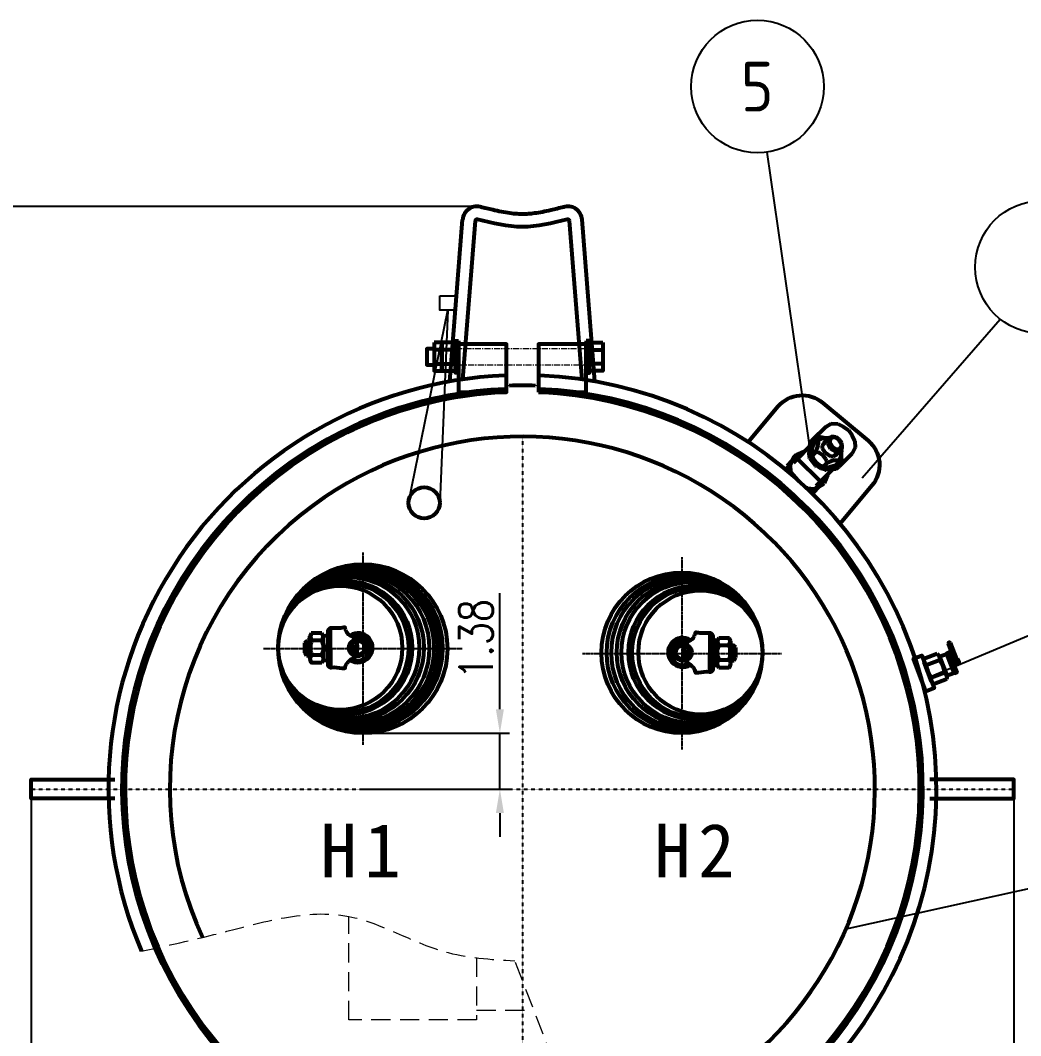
# Model space of a CAD drawing. Header units: millimetres. Extents: x 48582 to 52372, y -8867 to -5812.
# Drawn here: x 49098 to 49725, y -8513 to -7877 of the extents above; entities that cross this region are included whole.
import ezdxf
from ezdxf.enums import TextEntityAlignment as Align

# ---------------------------------------------------------------- set-up
doc = ezdxf.new("R2010")
doc.units = ezdxf.units.MM
doc.header["$LTSCALE"] = 3
for name, pattern in [('ACISOTGL', [3, 2, -1]), ('CENTER', [2, 1.25, -0.25, 0.25, -0.25]), ('DASHDOT', [0.55, 0.5, -0.025, 0, -0.025])]:
    doc.linetypes.add(name, pattern=pattern)
for name, color, linetype in [('2', 3, 'Continuous'), ('A', 3, 'Continuous'), ('C', 1, 'DASHDOT'), ('S', 254, 'Continuous')]:
    doc.layers.add(name, color=color, linetype=linetype)
for name, color, linetype, lineweight in [('图层1', 1, 'CENTER', 13), ('标注、文本', 3, 'Continuous', 25), ('粗实线', 4, 'Continuous', 53)]:
    doc.layers.add(name, color=color, linetype=linetype, lineweight=lineweight)
doc.styles.add('ST_WIN', font='isocp2.shx', dxfattribs={"bigfont": 'hzdxfst.shx'})
doc.styles.get("Standard").update_dxf_attribs({"font": 'txt', "bigfont": 'gbcbig.shx'})
doc.styles.add('TH_GBDIM', font='romans.shx', dxfattribs={"width": 0.8, "bigfont": 'gbcbig.shx'})
doc.dimstyles.new('TH_GBDIM1', dxfattribs={"dimscale": 3, "dimtxt": 3.5, "dimasz": 2.5, "dimexe": 2, "dimexo": 0, "dimgap": 1.5, "dimtad": 1, "dimdec": 1, "dimzin": 0, "dimdsep": 46, "dimtxsty": 'TH_GBDIM', "dimcen": 2.5, "dimclrd": 3, "dimclre": 256, "dimclrt": 2, "dimadec": 0, "dimazin": 0, "dimtfac": 0.714286, "dimtdec": 1, "dimtmove": 0, "dimatfit": 3, "dimfxl": 0, "dimtzin": 0, "dimlwd": -1, "dimlwe": -1, "dimarcsym": 0})

# ---------------------------------------------------------------- blocks, each defined once
blk = doc.blocks.new('*D372')
at = {"layer": 'Defpoints', "color": 0}
for p in [(49105.04, -8358.78), (49721.04, -8364.78), (49721.04, -8753.56)]:
    blk.add_point(p, dxfattribs=at)
at = {"layer": '标注、文本'}
for p, q in [((49105.04, -8358.78), (49105.04, -8759.56)), ((49721.04, -8364.78), (49721.04, -8759.56))]:
    blk.add_line(p, q, dxfattribs=at)
at = {"layer": '标注、文本', "color": 3}
blk.add_line((49120.04, -8753.56), (49706.04, -8753.56), dxfattribs=at)
for points in [[(49120.04, -8751.06), (49120.04, -8756.06), (49105.04, -8753.56)], [(49706.04, -8751.06), (49706.04, -8756.06), (49721.04, -8753.56)]]:
    blk.add_solid(points, dxfattribs=at)
at = {"layer": '标注、文本', "color": 2, "insert": (49413.6, -8736.56), "char_height": 21, "attachment_point": 5, "style": 'TH_GBDIM'}
blk.add_mtext("23.03''", dxfattribs=at)
blk = doc.blocks.new('*D367')
at = {"layer": 'Defpoints', "color": 0}
for p in [(49061.87, -7993.48), (49384.58, -7993.48), (49400.34, -8665.06)]:
    blk.add_point(p, dxfattribs=at)
at = {"layer": '标注、文本'}
for p, q in [((49384.58, -7993.48), (49055.87, -7993.48)), ((49400.34, -8665.06), (49055.87, -8665.06))]:
    blk.add_line(p, q, dxfattribs=at)
at = {"layer": '标注、文本', "color": 3}
blk.add_line((49061.87, -8650.06), (49061.87, -8008.48), dxfattribs=at)
for points in [[(49059.37, -8008.48), (49064.37, -8008.48), (49061.87, -7993.48)], [(49059.37, -8650.06), (49064.37, -8650.06), (49061.87, -8665.06)]]:
    blk.add_solid(points, dxfattribs=at)
at = {"layer": '标注、文本', "color": 2, "insert": (49044.87, -8318.51), "char_height": 21, "attachment_point": 5, "rotation": 90, "style": 'TH_GBDIM'}
blk.add_mtext("24.8''", dxfattribs=at)
blk = doc.blocks.new('*D365')
at = {"layer": 'Defpoints', "color": 0}
for p in [(49313.04, -8323.78), (49313.04, -8358.78), (49398.94, -8358.78)]:
    blk.add_point(p, dxfattribs=at)
at = {"layer": '标注、文本', "color": 3}
for p, q in [((49398.94, -8308.78), (49398.94, -8235.98)), ((49398.94, -8358.78), (49398.94, -8323.78)), ((49398.94, -8373.78), (49398.94, -8388.78))]:
    blk.add_line(p, q, dxfattribs=at)
at = {"layer": '标注、文本'}
for p, q in [((49313.04, -8323.78), (49404.94, -8323.78)), ((49313.04, -8358.78), (49404.94, -8358.78))]:
    blk.add_line(p, q, dxfattribs=at)
at = {"layer": '标注、文本', "color": 3}
for points in [[(49396.44, -8308.78), (49401.44, -8308.78), (49398.94, -8323.78)], [(49396.44, -8373.78), (49401.44, -8373.78), (49398.94, -8358.78)]]:
    blk.add_solid(points, dxfattribs=at)
at = {"layer": '标注、文本', "color": 2, "insert": (49383.94, -8264.88), "char_height": 21, "attachment_point": 5, "rotation": 90, "style": 'TH_GBDIM'}
blk.add_mtext('1.38', dxfattribs=at)

msp = doc.modelspace()

# ---------------------------------------------------------------- linework, layer by layer
at = {"layer": 'A'}
for p, q in [((49594.11, -8150.15), (49566.38, -7959.57)), ((49625.98, -8163.66), (49712.45, -8064.1)), ((49668.39, -8288.36), (49759.79, -8250.11))]:
    msp.add_line(p, q, dxfattribs=at)
for centre in [(49560.39, -7918.42), (49738.39, -8031.6)]:
    msp.add_circle(centre, 41.58, dxfattribs=at)
at = {"layer": 'C', "linetype": 'CENTER', "ltscale": 0.02}
for p, q in [((49413.04, -8137.78), (49413.04, -8693.33)), ((49105.04, -8358.78), (49721.04, -8358.78))]:
    msp.add_line(p, q, dxfattribs=at)
at = {"layer": 'C'}
for p, q in [((49313.04, -8210.51), (49313.04, -8331.04)), ((49513.04, -8213.45), (49513.04, -8333.98)), ((49375.36, -8270.78), (49250.73, -8270.78)), ((49450.73, -8273.71), (49575.36, -8273.71))]:
    msp.add_line(p, q, dxfattribs=at)
at = {"layer": '图层1'}
for p, q in [((49403.04, -8099.28), (49403.04, -8109.96)), ((49423.04, -8099.28), (49423.04, -8109.96))]:
    msp.add_line(p, q, dxfattribs=at)
for points in [[(49453.04, -8082.78), (49373.04, -8082.78)], [(49373.04, -8092.78), (49453.04, -8092.78)]]:
    msp.add_lwpolyline(points, dxfattribs=at)
msp.add_arc((49413.04, -8390.78), 285, 87.98921, 92.01079, dxfattribs=at)
at = {"layer": '标注、文本'}
for p, q in [((49341.73, -8179.35), (49366.22, -8058.61)), ((49366.22, -8058.61), (49361.22, -8179.35)), ((49763.45, -8414.06), (49615.83, -8446.63))]:
    msp.add_line(p, q, dxfattribs=at)
msp.add_lwpolyline([(49361.34, -8049.65), (49371.1, -8049.65), (49371.1, -8058.61), (49361.34, -8058.61)], close=True, dxfattribs=at)
at = {"layer": '粗实线', "ltscale": 2}
for p, q in [((49367.56, -8103.3), (49375.6, -8001.77)), ((49367.56, -8103.3), (49375.6, -8001.77)), ((49375.69, -8101.98), (49383.57, -8002.47)), ((49450.4, -8101.98), (49442.51, -8002.47)), ((49458.53, -8103.3), (49450.48, -8001.77)), ((49603.14, -8131.64), (49606.66, -8129.53)), ((49606.66, -8129.53), (49610.66, -8129.76)), ((49610.66, -8129.76), (49614.19, -8131.41)), ((49614.19, -8131.41), (49617.49, -8133.76)), ((49617.49, -8133.76), (49619.84, -8137.06)), ((49594.9, -8139.88), (49593.49, -8141.76)), ((49594.91, -8140.35), (49593.49, -8143.64)), ((49596.55, -8138.7), (49594.9, -8139.88)), ((49597.73, -8138.94), (49594.91, -8140.35)), ((49595.84, -8141.29), (49595.37, -8141.76)), ((49595.84, -8142.23), (49597.96, -8140.11)), ((49596.79, -8141.29), (49595.84, -8141.29)), ((49598.67, -8138), (49596.55, -8138.7)), ((49601.02, -8138.94), (49597.73, -8138.94)), ((49597.96, -8140.11), (49601.25, -8138.7)), ((49598.67, -8140.35), (49597.96, -8140.11)), ((49598.43, -8143.41), (49598.67, -8141.29)), ((49603.14, -8138.7), (49598.67, -8138)), ((49598.67, -8141.29), (49598.67, -8140.35)), ((49601.25, -8138.7), (49605.26, -8138.47)), ((49601.25, -8143.41), (49605.96, -8138.7)), ((49601.96, -8141.76), (49605.02, -8138.7)), ((49605.02, -8138.7), (49604.31, -8140.35)), ((49604.31, -8140.35), (49604.31, -8142.23)), ((49606.66, -8137.99), (49605.02, -8138.7)), ((49605.96, -8138.7), (49605.26, -8139.88)), ((49605.26, -8139.88), (49605.26, -8141.76)), ((49606.2, -8138.94), (49605.73, -8140.35)), ((49605.73, -8140.35), (49605.73, -8141.76)), ((49607.14, -8138), (49605.96, -8138.7)), ((49607.61, -8138.47), (49606.2, -8138.94)), ((49608.55, -8137.99), (49606.66, -8137.99)), ((49609.73, -8138.23), (49607.14, -8138)), ((49609.02, -8138.47), (49607.61, -8138.47)), ((49611.37, -8139.88), (49608.55, -8137.99)), ((49611.37, -8139.88), (49609.02, -8138.47)), ((49611.61, -8139.65), (49609.73, -8138.23)), ((49613.02, -8142.47), (49611.37, -8139.88)), ((49613.49, -8142.93), (49611.37, -8139.88)), ((49613.25, -8141.76), (49611.61, -8139.65)), ((49619.84, -8137.06), (49621.49, -8140.59)), ((49621.49, -8140.59), (49621.72, -8144.58)), ((49595.37, -8141.76), (49582.9, -8154.23)), ((49584.55, -8149.29), (49589.49, -8147.17)), ((49589.49, -8147.17), (49590.2, -8146.93)), ((49590.2, -8146.93), (49589.96, -8146.7)), ((49593.02, -8145.53), (49592.55, -8146)), ((49592.55, -8146), (49592.79, -8145.76)), ((49593.02, -8146.47), (49592.55, -8146)), ((49592.78, -8148.58), (49593.02, -8146.47)), ((49593.26, -8145.29), (49592.79, -8145.76)), ((49593.49, -8141.76), (49593.02, -8143.64)), ((49593.02, -8143.64), (49593.02, -8144.12)), ((49593.02, -8145.53), (49593.26, -8145.29)), ((49593.73, -8145.76), (49593.02, -8145.53)), ((49593.73, -8145.76), (49593.02, -8146.47)), ((49593.26, -8145.29), (49593.73, -8145.29)), ((49593.49, -8145.06), (49594.44, -8144.11)), ((49593.73, -8145.76), (49593.49, -8148.35)), ((49594.9, -8143.64), (49593.73, -8145.29)), ((49594.43, -8145.52), (49594.2, -8149.53)), ((49595.84, -8142.23), (49594.43, -8145.52)), ((49594.91, -8143.64), (49594.44, -8144.11)), ((49594.9, -8149.76), (49597.02, -8147.64)), ((49595.14, -8143.41), (49594.91, -8143.64)), ((49597.02, -8147.64), (49598.43, -8143.41)), ((49598.43, -8147.64), (49597.02, -8147.64)), ((49599.37, -8148.11), (49598.43, -8147.64)), ((49601.25, -8143.41), (49601.96, -8141.76)), ((49601.25, -8145.29), (49601.25, -8143.41)), ((49603.14, -8148.11), (49601.25, -8145.29)), ((49604.31, -8142.23), (49605.96, -8145.29)), ((49605.26, -8141.76), (49606.9, -8144.35)), ((49605.73, -8141.76), (49607.14, -8144.11)), ((49605.96, -8145.29), (49609.25, -8147.17)), ((49606.9, -8144.35), (49609.72, -8146.23)), ((49607.14, -8144.11), (49609.73, -8145.76)), ((49608.08, -8150.23), (49612.78, -8145.52)), ((49609.25, -8147.17), (49611.14, -8147.17)), ((49609.72, -8146.23), (49611.37, -8145.99)), ((49609.72, -8149.52), (49612.78, -8146.46)), ((49609.73, -8145.76), (49611.14, -8145.76)), ((49611.14, -8145.76), (49612.31, -8145.05)), ((49611.14, -8147.17), (49612.78, -8146.46)), ((49611.37, -8145.99), (49612.78, -8145.52)), ((49612.31, -8145.05), (49613.02, -8143.88)), ((49613.02, -8146.23), (49612.55, -8150)), ((49612.78, -8145.52), (49613.49, -8144.35)), ((49612.78, -8146.46), (49613.49, -8144.82)), ((49613.02, -8143.88), (49613.02, -8142.47)), ((49613.49, -8144.35), (49613.25, -8141.76)), ((49613.49, -8144.82), (49613.49, -8142.93)), ((49621.72, -8144.58), (49619.84, -8148.35)), ((49578.91, -8155.87), (49582.2, -8152.58)), ((49578.91, -8155.87), (49582.2, -8152.58)), ((49582.2, -8152.58), (49581.03, -8155.17)), ((49581.96, -8152.82), (49581.73, -8152.58)), ((49582.2, -8152.58), (49582.91, -8150.93)), ((49582.91, -8150.93), (49582.2, -8152.58)), ((49582.44, -8154.23), (49582.2, -8152.58)), ((49582.91, -8150.93), (49583.14, -8150.7)), ((49584.55, -8149.29), (49583.14, -8150.7)), ((49583.85, -8149.99), (49601.49, -8167.64)), ((49593.26, -8150.94), (49592.78, -8148.58)), ((49593.49, -8150.7), (49593.02, -8151.17)), ((49593.73, -8150.93), (49593.02, -8151.64)), ((49593.02, -8151.64), (49593.02, -8151.17)), ((49593.49, -8151.64), (49593.02, -8151.64)), ((49593.49, -8148.35), (49593.96, -8150.7)), ((49593.73, -8150.93), (49593.49, -8150.7)), ((49593.49, -8150.7), (49593.96, -8150.7)), ((49594.2, -8150.94), (49593.49, -8151.64)), ((49597.02, -8156.11), (49593.49, -8151.64)), ((49594.2, -8150.94), (49593.73, -8150.93)), ((49594.2, -8149.53), (49594.9, -8149.76)), ((49594.2, -8149.53), (49595.14, -8151.41)), ((49594.2, -8150.94), (49597.73, -8155.4)), ((49594.9, -8149.76), (49595.14, -8151.41)), ((49595.14, -8151.41), (49597.26, -8154)), ((49597.26, -8154), (49599.84, -8156.11)), ((49601.49, -8149.76), (49599.37, -8148.11)), ((49603.14, -8151.88), (49601.49, -8149.76)), ((49606.19, -8150.23), (49603.14, -8148.11)), ((49603.84, -8153.05), (49603.14, -8151.88)), ((49607.84, -8152.82), (49603.84, -8154.46)), ((49603.84, -8154.46), (49603.84, -8153.05)), ((49608.08, -8150.23), (49606.19, -8150.23)), ((49610.2, -8152.82), (49607.84, -8152.82)), ((49609.72, -8149.52), (49608.08, -8150.23)), ((49609.25, -8155.64), (49611.37, -8153.52)), ((49611.14, -8152.82), (49610.2, -8152.82)), ((49610.9, -8156.34), (49612.55, -8153.76)), ((49611.37, -8153.52), (49611.14, -8152.82)), ((49612.55, -8150), (49611.37, -8153.52)), ((49612.55, -8153.76), (49612.55, -8150.47)), ((49613.25, -8152.58), (49612.78, -8148.35)), ((49612.78, -8154.93), (49613.25, -8152.58)), ((49581.02, -8158.93), (49578.91, -8155.87)), ((49581.26, -8160.11), (49581.03, -8155.17)), ((49585.97, -8165.29), (49581.26, -8160.11)), ((49582.67, -8154.46), (49582.44, -8154.23)), ((49597.73, -8155.4), (49597.02, -8156.11)), ((49597.02, -8156.58), (49597.02, -8156.11)), ((49597.49, -8156.11), (49597.02, -8156.58)), ((49597.26, -8156.82), (49597.02, -8156.58)), ((49597.96, -8156.11), (49597.26, -8156.82)), ((49597.26, -8168.58), (49609.72, -8156.11)), ((49597.49, -8156.11), (49597.73, -8155.4)), ((49597.96, -8156.11), (49597.49, -8156.11)), ((49600.08, -8157.76), (49597.73, -8156.35)), ((49598.2, -8155.87), (49597.96, -8156.11)), ((49598.2, -8155.87), (49600.55, -8157.29)), ((49601.73, -8156.58), (49599.84, -8156.11)), ((49599.84, -8156.11), (49601.96, -8157.29)), ((49602.67, -8158.46), (49600.08, -8157.76)), ((49600.55, -8157.29), (49603.14, -8157.99)), ((49601.73, -8156.58), (49603.84, -8154.46)), ((49601.96, -8157.29), (49601.73, -8156.58)), ((49601.96, -8157.29), (49605.72, -8156.82)), ((49603.14, -8157.99), (49602.67, -8158.46)), ((49602.67, -8158.93), (49602.67, -8158.46)), ((49603.14, -8158.46), (49602.67, -8158.93)), ((49603.14, -8158.94), (49602.67, -8158.93)), ((49603.14, -8158.46), (49603.14, -8157.99)), ((49603.61, -8158.46), (49603.14, -8158.46)), ((49603.61, -8158.46), (49603.14, -8158.94)), ((49603.61, -8158.46), (49603.37, -8158.23)), ((49607.14, -8157.29), (49603.61, -8158.46)), ((49603.61, -8157.99), (49605.72, -8157.76)), ((49603.61, -8157.99), (49603.61, -8158.46)), ((49605.72, -8156.82), (49609.25, -8155.64)), ((49605.72, -8157.76), (49607.61, -8156.82)), ((49607.61, -8156.82), (49607.14, -8157.29)), ((49607.61, -8157.76), (49607.14, -8157.29)), ((49607.37, -8158.46), (49607.61, -8158.23)), ((49608.08, -8157.29), (49607.61, -8156.82)), ((49608.32, -8157.05), (49607.61, -8157.76)), ((49607.61, -8158.23), (49609.72, -8157.99)), ((49608.08, -8156.35), (49607.84, -8156.11)), ((49607.84, -8157.99), (49610.9, -8156.35)), ((49608.08, -8156.35), (49608.32, -8157.05)), ((49609.72, -8156.11), (49610.2, -8155.64)), ((49609.72, -8157.99), (49611.6, -8156.58)), ((49610.2, -8155.64), (49610.2, -8154.7)), ((49611.6, -8156.58), (49612.78, -8154.93)), ((49591.37, -8170.23), (49585.97, -8165.29)), ((49604.32, -8161.99), (49602.2, -8166.93)), ((49604.55, -8161.28), (49604.32, -8161.05)), ((49604.32, -8161.99), (49604.55, -8161.28)), ((49591.37, -8170.23), (49596.32, -8170.46)), ((49591.85, -8170.23), (49591.37, -8170.23)), ((49595.61, -8172.58), (49592.55, -8170.46)), ((49595.61, -8172.58), (49598.9, -8169.28)), ((49595.61, -8172.58), (49598.9, -8169.28)), ((49596.32, -8170.46), (49598.9, -8169.28)), ((49597.26, -8169.05), (49596.79, -8168.58)), ((49598.67, -8169.05), (49597.26, -8169.05)), ((49598.67, -8169.52), (49598.43, -8169.29)), ((49600.32, -8168.34), (49598.67, -8169.05)), ((49598.9, -8169.28), (49600.32, -8168.34)), ((49600.78, -8168.34), (49600.32, -8168.34)), ((49600.78, -8168.34), (49602.2, -8166.93)), ((49279.89, -8262.92), (49280.72, -8261.24)), ((49287.4, -8260.98), (49280.74, -8261.1)), ((49288.37, -8262.67), (49291.03, -8262.19)), ((49291.03, -8262.19), (49291.03, -8268.73)), ((49292.92, -8282.54), (49292.72, -8258.32)), ((49530.59, -8285.48), (49530.78, -8261.25)), ((49276.75, -8267.03), (49278.44, -8265.58)), ((49276.75, -8273.45), (49276.75, -8267.03)), ((49279.89, -8265.34), (49278.44, -8265.58)), ((49278.44, -8265.58), (49278.44, -8275.02)), ((49279.89, -8276.72), (49279.89, -8262.92)), ((49279.89, -8275.26), (49279.89, -8265.34)), ((49287.4, -8265.58), (49280.86, -8265.58)), ((49288.37, -8278.41), (49288.37, -8262.67)), ((49316.45, -8264.61), (49313.54, -8266.52)), ((49317.42, -8266.31), (49314.53, -8267.99)), ((49318.14, -8268.49), (49314.99, -8270.33)), ((49507.06, -8267.55), (49509.96, -8269.46)), ((49535.14, -8265.61), (49532.48, -8265.13)), ((49532.48, -8265.13), (49532.48, -8271.66)), ((49535.14, -8281.35), (49535.14, -8265.61)), ((49536.11, -8263.92), (49542.76, -8264.04)), ((49536.11, -8268.52), (49542.64, -8268.52)), ((49543.61, -8265.85), (49542.78, -8264.17)), ((49543.61, -8279.65), (49543.61, -8265.85)), ((49543.61, -8278.2), (49543.61, -8268.28)), ((49543.61, -8268.28), (49545.06, -8268.52)), ((49546.76, -8269.97), (49545.06, -8268.52)), ((49545.06, -8268.52), (49545.06, -8277.96)), ((49277.71, -8275.26), (49276.75, -8273.45)), ((49287.4, -8274.78), (49280.86, -8274.78)), ((49291.03, -8268.73), (49288.37, -8270.18)), ((49288.37, -8270.18), (49288.37, -8271.87)), ((49288.37, -8271.87), (49290.93, -8270.23)), ((49317.42, -8274.05), (49314.48, -8272.47)), ((49318.14, -8272.41), (49314.99, -8270.33)), ((49505.36, -8271.42), (49508.51, -8273.26)), ((49505.36, -8275.34), (49508.51, -8273.26)), ((49506.09, -8269.24), (49508.98, -8270.93)), ((49532.48, -8271.66), (49535.14, -8273.12)), ((49535.14, -8274.81), (49532.57, -8273.16)), ((49535.14, -8273.12), (49535.14, -8274.81)), ((49546.76, -8276.38), (49546.76, -8269.97)), ((49673.1, -8273.95), (49664.8, -8277.09)), ((49674.45, -8275.71), (49679.17, -8273.93)), ((49683.7, -8285.89), (49679.17, -8273.93)), ((49279.89, -8275.26), (49277.71, -8275.26)), ((49278.44, -8275.02), (49279.89, -8275.26)), ((49287.4, -8279.62), (49280.86, -8279.62)), ((49291.03, -8278.17), (49288.37, -8278.41)), ((49506.09, -8276.99), (49509.03, -8275.41)), ((49532.48, -8281.11), (49535.14, -8281.35)), ((49536.11, -8277.72), (49542.64, -8277.72)), ((49545.06, -8277.96), (49543.61, -8278.2)), ((49543.61, -8278.2), (49545.79, -8278.2)), ((49545.79, -8278.2), (49546.76, -8276.38)), ((49669.49, -8291.28), (49664.96, -8279.31)), ((49674.61, -8277.94), (49666.32, -8281.08)), ((49674.45, -8275.71), (49678.99, -8287.68)), ((49685.86, -8276.9), (49685.02, -8277.22)), ((49536.11, -8282.56), (49542.65, -8282.56)), ((49677.63, -8285.91), (49669.34, -8289.06)), ((49678.99, -8287.68), (49683.7, -8285.89)), ((49679.14, -8289.9), (49670.85, -8293.05))]:
    msp.add_line(p, q, dxfattribs=at)
at = {"layer": '粗实线', "color": 8, "linetype": 'ACISOTGL', "lineweight": 0, "ltscale": 2}
for p, q in [((49304.21, -8503.47), (49304.21, -8438.59)), ((49384.33, -8464.45), (49384.33, -8503.47)), ((49465.17, -8612.99), (49408.23, -8466.46)), ((49384.33, -8497.42), (49420.26, -8497.42)), ((49384.33, -8503.47), (49304.21, -8503.47))]:
    msp.add_line(p, q, dxfattribs=at)
at = {"layer": '粗实线', "ltscale": 2}
for points in [[(49357.64, -8082.78), (49353.04, -8082.78), (49353.04, -8092.78), (49357.64, -8092.78)], [(49684.33, -8278.81), (49680.08, -8267.59)], [(49681.21, -8267.16), (49685.46, -8278.39)], [(49685.86, -8276.9), (49686.75, -8279.23), (49683.28, -8280.55), (49682.39, -8278.21), (49683.89, -8277.64)], [(49157.61, -8364.78), (49105.04, -8364.78), (49105.04, -8352.78), (49157.61, -8352.78)], [(49668.48, -8364.78), (49721.04, -8364.78), (49721.04, -8352.78), (49668.48, -8352.78)]]:
    msp.add_lwpolyline(points, dxfattribs=at)
for points in [[(49357.64, -8078.89), (49357.64, -8096.66), (49362.64, -8096.66), (49362.64, -8078.89)], [(49357.64, -8083.34), (49357.64, -8092.22), (49362.64, -8092.22), (49362.64, -8083.34)], [(49362.64, -8078.89), (49362.64, -8096.66), (49371.04, -8096.66), (49371.04, -8078.89)], [(49362.64, -8083.34), (49362.64, -8092.22), (49371.04, -8092.22), (49371.04, -8083.34)], [(49373.04, -8077.78), (49373.04, -8097.78), (49371.04, -8097.78), (49371.04, -8077.78)], [(49373.04, -8109.99), (49403.04, -8109.99), (49403.04, -8079.96), (49373.04, -8079.96)], [(49423.04, -8109.99), (49453.04, -8109.99), (49453.04, -8079.96), (49423.04, -8079.96)], [(49453.04, -8077.78), (49453.04, -8097.78), (49455.04, -8097.78), (49455.04, -8077.78)], [(49463.44, -8078.89), (49463.44, -8096.66), (49455.04, -8096.66), (49455.04, -8078.89)], [(49463.44, -8083.34), (49463.44, -8092.22), (49455.04, -8092.22), (49455.04, -8083.34)], [(49683.86, -8286.32), (49679, -8273.5), (49680.41, -8272.97), (49685.27, -8285.79)], [(49665.93, -8297.55), (49658.13, -8276.98), (49663.33, -8275.01), (49671.12, -8295.58)]]:
    msp.add_lwpolyline(points, close=True, dxfattribs=at)
msp.add_lwpolyline([(49554.53, -8141.24), (49573.19, -8119.02, -0.414214), (49601.36, -8116.55), (49629.71, -8140.33, -0.414214), (49632.17, -8168.51), (49612.16, -8192.36)], format="xyb", dxfattribs=at)
for centre, radius in [((49351.48, -8179.35), 9.75), ((49313.04, -8270.78), 53), ((49311.54, -8270.42), 51.5), ((49310.46, -8270.42), 50.42), ((49310.04, -8270.42), 50), ((49308.82, -8270.41), 48.78), ((49307.37, -8270.42), 47.33), ((49513.04, -8273.36), 50.42), ((49305.68, -8270.19), 45.63), ((49304.22, -8270.18), 44.18), ((49302.04, -8270.18), 42), ((49300.83, -8270.18), 40.79), ((49514.68, -8273.34), 48.78), ((49516.13, -8273.36), 47.33), ((49517.83, -8273.13), 45.63), ((49519.28, -8273.12), 44.18), ((49298.9, -8270.18), 38.86), ((49521.46, -8273.12), 42), ((49522.67, -8273.12), 40.79), ((49524.61, -8273.12), 38.86), ((49309.67, -8270.18), 5.33), ((49309.98, -8270.18), 4.29), ((49513.83, -8273.12), 5.33), ((49513.52, -8273.12), 4.29)]:
    msp.add_circle(centre, radius, dxfattribs=at)
for centre, radius, start, end in [((49384.58, -8002.48), 9, 71.09977, 175.45082), ((49384.58, -8002.48), 9, 71.09977, 175.45082), ((49441.51, -8002.48), 9, 4.54918, 108.90023), ((49384.57, -8002.54), 1, 64.91291, 175.48808), ((49441.52, -8002.54), 1, 4.51192, 115.08709), ((49413.04, -8358.78), 259.5, 92.37317, 203.07182), ((49413.04, -8358.78), 259.5, 281.58888, 87.62683), ((49413.04, -8358.78), 251, 125.30471, 87.5402), ((49413.04, -8358.78), 251, 92.4598, 125.30471), ((49413.04, -8340.78), 235, 87.98921, 92.01079), ((49413.04, -8358.78), 249, 125.47787, 87.51889), ((49413.04, -8358.78), 249, 92.48111, 125.47787), ((49413.04, -8358.78), 221, 279.88726, 126.41276), ((49413.04, -8358.78), 221, 126.41276, 204.93032), ((49284.85, -8263.28), 4.61, 150.04727, 209.9527), ((49284.13, -8263.28), 4, 324.86423, 35.13577), ((49309.98, -8270.18), 9.16, 237.78524, 122.50475), ((49309.98, -8270.18), 8.46, 239.70829, 120.35182), ((49295.02, -8270.18), 14.89, 162.00748, 197.99252), ((49276.95, -8270.18), 11.41, 336.22907, 23.77093), ((49300.72, -8270.27), 6.53, 336.00423, 24.8977), ((49310.19, -8270.1), 7.2, 29.59133, 116.20321), ((49299.33, -8270.34), 10.34, 336.51293, 23.93235), ((49513.52, -8273.12), 9.16, 57.49525, 302.21476), ((49513.52, -8273.12), 8.46, 59.64818, 300.29171), ((49513.32, -8273.04), 7.2, 63.79679, 150.40867), ((49546.55, -8273.12), 11.41, 156.22907, 203.77093), ((49539.38, -8266.22), 4, 144.86423, 215.13577), ((49538.65, -8266.22), 4.61, 330.0473, 29.95273), ((49528.48, -8273.12), 14.89, 342.00748, 17.99252), ((49680.64, -8267.37), 0.603, 20.75546, 200.75546), ((49283.38, -8277.2), 3.49, 136.07755, 226.71416), ((49284.86, -8277.2), 3.51, 316.40311, 43.59689), ((49310.34, -8271.73), 6.45, 237.2512, 341.14475), ((49524.18, -8273.28), 10.34, 156.06765, 203.48707), ((49522.78, -8273.2), 6.53, 155.1023, 203.99577), ((49670.85, -8277.08), 3.85, 347.15238, 54.35853), ((49513.16, -8274.66), 6.45, 198.85525, 302.7488), ((49538.65, -8280.14), 3.51, 136.40311, 223.59689), ((49540.13, -8280.14), 3.49, 313.28584, 43.92245), ((49668.56, -8277.95), 3.85, 167.15238, 234.35853), ((49680.74, -8280.18), 14.45, 183.58484, 217.92608), ((49663.21, -8286.82), 14.45, 3.58484, 37.92608), ((49684.9, -8278.6), 0.603, 200.75546, 20.75546), ((49675.38, -8289.05), 3.85, 347.15238, 54.35853), ((49673.1, -8289.91), 3.85, 167.15238, 234.35853)]:
    msp.add_arc(centre, radius, start, end, dxfattribs=at)
msp.add_open_spline([(49439.13, -7993.88), (49436.3, -7994.6), (49433.52, -7995.3), (49427.31, -7996.73), (49423.92, -7997.4), (49419.33, -7998), (49418.03, -7998.14), (49415.83, -7998.3), (49414.91, -7998.34), (49413.29, -7998.37), (49412.57, -7998.37), (49411.13, -7998.33), (49410.4, -7998.3), (49408.2, -7998.16), (49406.71, -7998), (49401.72, -7997.33), (49398.13, -7996.59), (49391.99, -7995.15), (49389.49, -7994.52), (49386.96, -7993.88)], degree=3, knots=[0, 0, 0, 0, 8.628913, 8.628913, 19.676, 19.676, 24.107665, 24.107665, 27.305856, 27.305856, 29.853329, 29.853329, 32.400802, 32.400802, 37.495747, 37.495747, 49.169481, 49.169481, 56.890533, 56.890533, 56.890533, 56.890533], dxfattribs=at)
for points in [[(49441.09, -8001.64), (49413.04, -8006.37), (49384.99, -8001.64)], [(49307.49, -8275.51), (49307.49, -8276.47), (49307.01, -8276.96), (49305.8, -8277.44), (49304.59, -8278.41), (49303.38, -8279.62), (49302.41, -8281.07), (49301.92, -8282.28), (49301.68, -8283.01), (49301.3, -8283.01), (49300.05, -8282.93), (49293.25, -8282.49), (49292.48, -8282.53), (49291.63, -8281.92), (49291.03, -8281.32), (49291.03, -8280.83), (49291.03, -8278.99), (49291.03, -8262.19), (49291.03, -8261.14), (49291.03, -8260.37), (49291.03, -8260.01), (49291.27, -8259.29), (49291.51, -8259.04), (49292, -8258.56), (49292.39, -8258.01), (49293.22, -8257.85), (49297.58, -8257.85), (49301.08, -8257.59), (49301.92, -8257.59), (49302.04, -8258.08), (49302.65, -8259.77), (49303.62, -8261.46), (49304.47, -8262.07), (49306.16, -8263.16), (49307.01, -8263.64), (49307.49, -8264.13), (49307.49, -8264.37), (49307.49, -8265.1), (49307.01, -8265.58), (49306.28, -8266.55), (49305.55, -8267.27), (49304.83, -8269.7), (49304.83, -8271.63), (49305.43, -8273.57), (49306.77, -8274.54), (49307.49, -8275.51)], [(49516.01, -8278.44), (49516.01, -8279.41), (49516.5, -8279.9), (49517.71, -8280.38), (49518.92, -8281.35), (49520.13, -8282.56), (49521.1, -8284.01), (49521.58, -8285.22), (49521.82, -8285.95), (49522.21, -8285.95), (49523.46, -8285.87), (49530.26, -8285.43), (49531.02, -8285.46), (49531.87, -8284.86), (49532.48, -8284.25), (49532.48, -8283.77), (49532.48, -8281.93), (49532.48, -8265.13), (49532.48, -8264.08), (49532.48, -8263.31), (49532.48, -8262.95), (49532.23, -8262.22), (49531.99, -8261.98), (49531.51, -8261.5), (49531.11, -8260.95), (49530.28, -8260.79), (49525.92, -8260.79), (49522.43, -8260.53), (49521.58, -8260.53), (49521.46, -8261.01), (49520.86, -8262.71), (49519.89, -8264.4), (49519.04, -8265.01), (49517.34, -8266.1), (49516.5, -8266.58), (49516.01, -8267.06), (49516.01, -8267.31), (49516.01, -8268.03), (49516.5, -8268.52), (49517.22, -8269.49), (49517.95, -8270.21), (49518.68, -8272.63), (49518.68, -8274.57), (49518.07, -8276.51), (49516.74, -8277.47), (49516.01, -8278.44)]]:
    msp.add_spline(points, degree=3, dxfattribs=at)
for points in [[(49594.9, -8139.88), (49594.9, -8139.88), (49603.14, -8131.64), (49603.14, -8131.64)], [(49603.14, -8131.64), (49603.14, -8131.64), (49594.9, -8139.88), (49594.9, -8139.88)], [(49611.61, -8156.58), (49611.61, -8156.58), (49619.84, -8148.34), (49619.84, -8148.34)], [(49619.84, -8148.34), (49619.84, -8148.34), (49611.61, -8156.58), (49611.61, -8156.58)]]:
    msp.add_open_spline(points, degree=3, dxfattribs=at)
at = {"layer": '粗实线', "color": 8, "linetype": 'ACISOTGL', "lineweight": 0, "ltscale": 2}
msp.add_spline([(49174.3, -8460.47), (49222.72, -8449.27), (49304.21, -8438.59), (49363.89, -8460.59), (49408.23, -8466.46)], degree=3, dxfattribs=at)

# ---------------------------------------------------------------- texts
at = {"layer": '2', "linetype": 'Continuous', "char_height": 33.6, "width": 106.4485, "attachment_point": 1, "line_spacing_factor": 2}
for s, insert in [('{\\fFangSong|b1|i0|c134|p49;\\T1.2;H1}', (49286.47, -8380.43)), ('{\\fFangSong|b1|i0|c134|p49;\\T1.2;H2}', (49495.73, -8380.43))]:
    msp.add_mtext(s, dxfattribs=dict(at, insert=insert))
at = {"layer": 'S', "color": 7, "style": 'ST_WIN'}
msp.add_text('5', height=31.18, dxfattribs=at).set_placement((49560.23, -7918.42), align=Align.MIDDLE)

# ---------------------------------------------------------------- dimensions: what is measured, and where the dimension line sits
at = {"layer": '标注、文本'}
for base, p1, p2, text, picture, middle in [((49061.87, -7993.48), (49400.34, -8665.06), (49384.58, -7993.48), "24.8''", '*D367', (49061.87, -8318.51)), ((49398.94, -8358.78), (49313.04, -8323.78), (49313.04, -8358.78), '1.38', '*D365', (49398.94, -8264.88))]:
    dim = msp.add_linear_dim(base=base, p1=p1, p2=p2, angle=90, text=text, dimstyle='TH_GBDIM1', override={"dimtxt": 7, "dimasz": 5}, dxfattribs=at)
    dim.commit()
    dim.dimension.update_dxf_attribs({"geometry": picture, "text_midpoint": middle, "dimtype": 160})
dim = msp.add_linear_dim(base=(49721.04, -8753.56), p1=(49105.04, -8358.78), p2=(49721.04, -8364.78), text="23.03''", dimstyle='TH_GBDIM1', override={"dimtxt": 7, "dimasz": 5}, dxfattribs=at)
dim.commit()
dim.dimension.update_dxf_attribs({"geometry": '*D372', "text_midpoint": (49413.6, -8753.56), "dimtype": 160})

doc.saveas('drawing.dxf')
